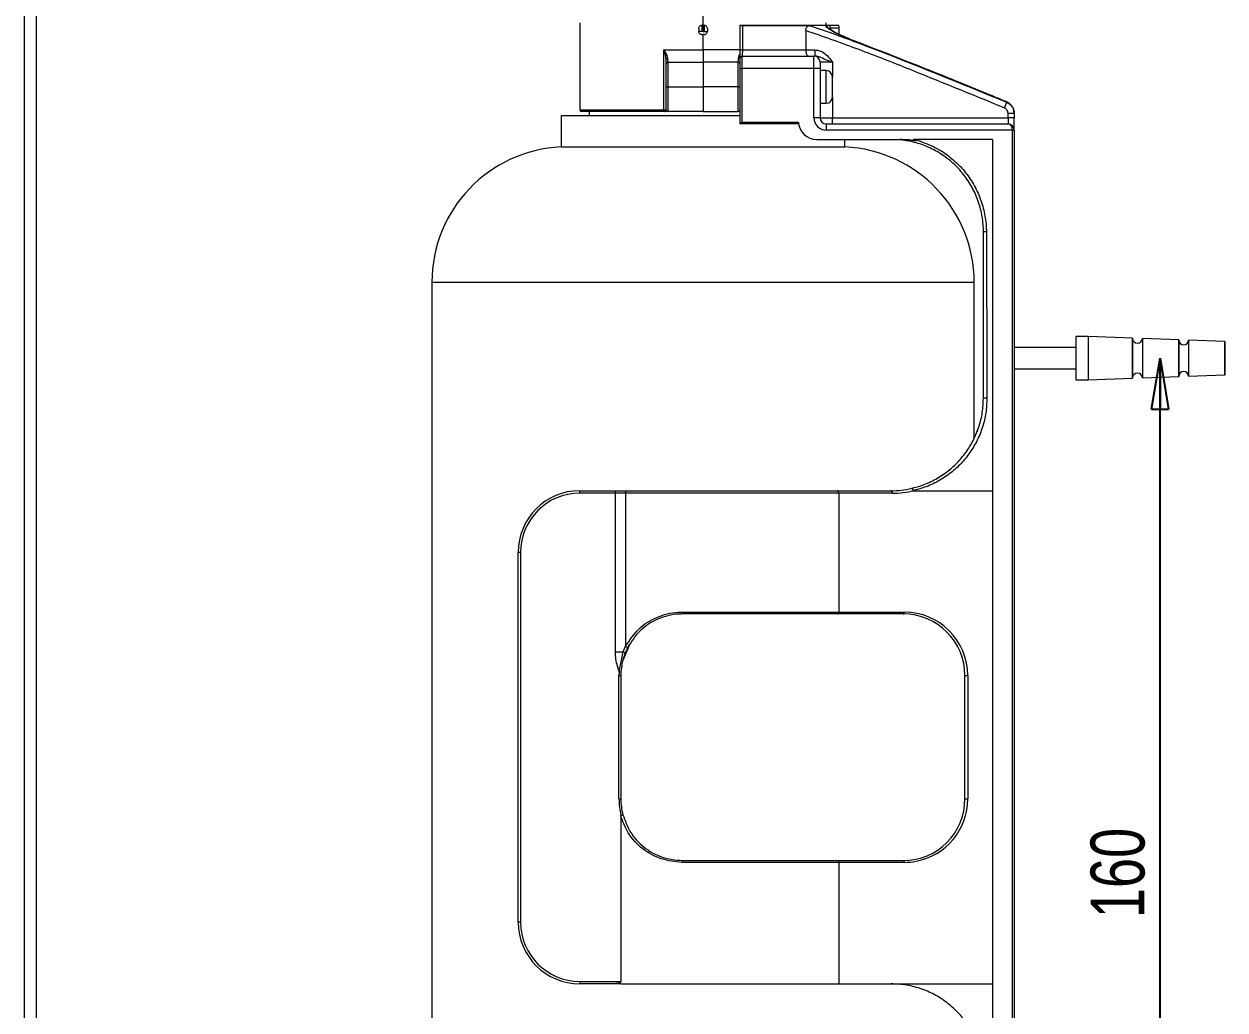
# Model space of a CAD drawing. Header units: millimetres. Extents: x 62 to 974, y 33 to 1436.
# Drawn here: x 275.6 to 665.4, y 404.5 to 724.4 of the extents above; entities that cross this region are included whole.
import ezdxf

# ---------------------------------------------------------------- set-up
doc = ezdxf.new("R2010")
doc.units = ezdxf.units.MM
doc.header["$LTSCALE"] = 5
doc.layers.add('LEVEL0', color=179, linetype='Continuous')
doc.styles.add('SLDTEXTSTYLE0', font='TXT', dxfattribs={"width": 0.75})
doc.dimstyles.new('SLDDIMSTYLE1', dxfattribs={"dimtxt": 17.5, "dimasz": 16.51, "dimexe": 0, "dimexo": 0.0625, "dimgap": 4.375, "dimtad": 1, "dimdec": 0, "dimlfac": 0.5, "dimrnd": 1e-09, "dimzin": 12, "dimdsep": 46, "dimtxsty": 'SLDTEXTSTYLE0', "dimblk1": 'CLOSED', "dimblk2": 'CLOSED', "dimsah": 1, "dimcen": 0.09, "dimadec": 0, "dimazin": 3, "dimtfac": 1, "dimtofl": 0, "dimtmove": 0, "dimatfit": 3, "dimldrblk": 'CLOSED', "dimfxl": 0, "dimfrac": 2, "dimtolj": 1, "dimtzin": 12, "dimarcsym": 0})

# ---------------------------------------------------------------- blocks, each defined once
blk = doc.blocks.new('_CLOSED')
at = {"color": 0, "linetype": 'ByBlock', "lineweight": -2}
for p, q in [((-1, 0.166667), (0, 0)), ((-1, 0.166667), (-1, -0.166667)), ((0, 0), (-1, -0.166667)), ((0, 0), (-1, 0))]:
    blk.add_line(p, q, dxfattribs=at)
blk = doc.blocks.new('_D_3')
at = {"layer": 'LEVEL0', "color": 7}
blk.add_line((644.34, 295.95), (644.34, 615.95), dxfattribs=at)
at = {"layer": 'LEVEL0', "color": 7, "xscale": 16.51, "yscale": 16.51}
for p, rotation in [((644.34, 615.95, 32.55), 90.0000000000004), ((644.34, 295.95, 32.55), 270.0000000000004)]:
    blk.add_blockref('_CLOSED', p, dxfattribs=dict(at, rotation=rotation))
at = {"layer": 'LEVEL0', "color": 7, "insert": (621.79, 434.27, 32.55), "char_height": 17.5, "attachment_point": 1, "rotation": 90, "style": 'SLDTEXTSTYLE0'}
blk.add_mtext('160', dxfattribs=at)

msp = doc.modelspace()

# ---------------------------------------------------------------- linework, layer by layer
at = {"color": 7, "linetype": 'Continuous', "lineweight": 15}
for p, q in [((496.01, 723.95), (496.01, 731.15)), ((456.01, 724.81), (456.01, 696.55)), ((494.61, 722.95), (494.61, 721.95)), ((495.61, 721.95), (494.61, 721.95)), ((496.01, 723.95), (495.61, 723.95)), ((496.01, 721.95), (495.61, 721.95)), ((496.01, 723.95), (496.41, 723.95)), ((496.01, 723.95), (496.01, 721.95)), ((496.01, 721.95), (496.41, 721.95)), ((496.41, 721.95), (497.41, 721.95)), ((497.41, 722.95), (497.41, 721.95)), ((508.01, 723.95), (508.3, 723.95)), ((508.01, 715.95), (508.01, 723.95)), ((508.3, 723.95), (535.62, 723.95)), ((508.78, 723.87), (530.62, 723.87)), ((529.37, 722.24), (529.37, 715.95)), ((535.62, 723.95), (537.09, 723.95)), ((536.01, 723.95), (536.01, 724.79)), ((537.09, 723.95), (540.01, 723.95)), ((540.21, 720.97), (540.21, 723.08)), ((495.61, 720.95), (496.01, 720.95)), ((496.41, 720.95), (496.01, 720.95)), ((496.01, 715.95), (496.01, 720.95)), ((543.57, 719.54), (543.56, 719.5)), ((496.01, 715.95), (496.01, 711.95)), ((508.01, 709.95), (508.01, 713.35)), ((508.61, 713.95), (532.01, 713.95)), ((532.01, 713.95), (532.35, 713.95)), ((484.01, 703.95), (484.01, 711.35)), ((484.61, 711.95), (496.01, 711.95)), ((507.41, 711.95), (496.01, 711.95)), ((496.01, 711.95), (496.01, 703.95)), ((508.01, 691.95), (508.01, 709.95)), ((534.01, 711.95), (534.01, 709.95)), ((534.01, 709.95), (534.01, 693.95)), ((536.01, 709.25), (534.01, 709.25)), ((538.01, 700.65), (538.01, 707.25)), ((484.01, 696.55), (484.01, 703.95)), ((496.01, 703.95), (496.01, 695.95)), ((534.01, 698.65), (536.01, 698.65)), ((450.01, 694.55), (450.01, 684.51)), ((508.01, 694.55), (450.01, 694.55)), ((483.52, 695.95), (456.61, 695.95)), ((459.01, 695.95), (459.01, 694.55)), ((484.61, 695.95), (483.52, 695.95)), ((496.01, 695.95), (484.61, 695.95)), ((496.01, 695.95), (507.41, 695.95)), ((508.01, 695.95), (507.41, 695.95)), ((597.01, 695.31), (597.01, 693.95)), ((597.01, 689.95), (597.01, 693.95)), ((527.01, 691.95), (508.01, 691.95)), ((536.01, 691.95), (595.01, 691.95)), ((597.01, 689.95), (597.01, 221.95)), ((532.93, 686.95), (561.54, 686.95)), ((542.01, 684.51), (542.01, 686.95)), ((590.01, 686.95), (590.01, 572.95)), ((450.01, 684.51), (475.26, 684.51)), ((475.26, 684.51), (542.01, 684.51)), ((587.01, 602.95), (587.01, 656.95)), ((408.01, 640.55), (408.01, 300.55)), ((584.01, 589.93), (584.01, 640.55)), ((621.01, 622.95), (617.01, 622.95)), ((617.01, 622.95), (617.01, 608.95)), ((635.41, 622.45), (621.01, 622.95)), ((621.01, 622.95), (621.01, 608.95)), ((635.41, 609.46), (635.41, 622.45)), ((635.41, 622.39), (635.41, 609.51)), ((650.41, 621.93), (638.61, 622.34)), ((638.61, 622.34), (638.61, 615.95)), ((650.41, 609.98), (650.41, 621.93)), ((650.41, 621.87), (650.41, 610.04)), ((665.41, 621.4), (653.61, 621.81)), ((653.61, 621.81), (653.61, 615.95)), ((665.41, 610.5), (665.41, 621.4)), ((665.41, 621.35), (665.41, 610.56)), ((617.01, 619.45), (597.01, 619.45)), ((638.61, 615.95), (638.61, 609.57)), ((653.61, 615.95), (653.61, 610.09)), ((597.01, 612.45), (617.01, 612.45)), ((617.01, 608.95), (621.01, 608.95)), ((621.01, 608.95), (635.41, 609.46)), ((638.61, 609.57), (650.41, 609.98)), ((653.61, 610.09), (665.41, 610.5)), ((585.14, 592.72), (584.96, 592.04)), ((456.01, 572.95), (467.59, 572.95)), ((467.59, 572.95), (471.12, 572.95)), ((471.12, 572.95), (539.67, 572.95)), ((539.67, 572.95), (557.01, 572.95)), ((564.37, 572.95), (590.01, 572.95)), ((590.01, 572.95), (590.01, 412.95)), ((438.3, 562.25), (437.68, 560.72)), ((436.01, 432.95), (436.01, 552.95)), ((539.77, 532.95), (489.33, 532.95)), ((561.01, 532.95), (539.77, 532.95)), ((470.06, 517.92), (472.1, 522.87)), ((471.6, 522.2), (470.8, 520.49)), ((469.33, 512.95), (469.33, 472.95)), ((581.01, 472.95), (581.01, 512.95)), ((469.33, 467.35), (469.33, 413.75)), ((489.33, 452.95), (539.77, 452.95)), ((539.77, 452.95), (561.01, 452.95)), ((466.85, 412.95), (456.01, 412.95)), ((469.33, 412.95), (466.85, 412.95)), ((540.06, 412.95), (557.01, 412.95)), ((590.01, 412.95), (590.01, 283.95))]:
    msp.add_line(p, q, dxfattribs=at)
at = {"color": 8, "linetype": 'Continuous', "lineweight": 0}
for p, q in [((495.61, 723.95), (495.61, 721.95)), ((496.41, 723.95), (496.41, 721.95)), ((508.78, 723.87), (508.78, 715.95)), ((537.27, 723.08), (537.27, 722.62)), ((540.21, 723.08), (537.27, 723.08)), ((483.33, 715.95), (496.01, 715.95)), ((483.33, 696.55), (483.33, 715.95)), ((508.01, 715.95), (496.01, 715.95)), ((508.01, 715.95), (508.78, 715.95)), ((508.61, 713.95), (508.61, 709.95)), ((508.78, 715.95), (529.37, 715.95)), ((529.37, 715.95), (532.35, 715.95)), ((532.01, 709.95), (532.01, 713.95)), ((532.35, 715.95), (532.35, 713.95)), ((484.61, 711.95), (484.61, 703.95)), ((507.41, 703.95), (507.41, 711.95)), ((508.01, 709.95), (508.61, 709.95)), ((508.61, 709.95), (508.61, 692.55)), ((532.01, 709.95), (508.61, 709.95)), ((532.01, 693.95), (532.01, 709.95)), ((534.01, 709.95), (532.01, 709.95)), ((538.01, 711.95), (534.01, 711.95)), ((538.01, 711.95), (538.01, 707.25)), ((536.01, 698.65), (536.01, 709.25)), ((484.01, 703.95), (484.61, 703.95)), ((484.61, 703.95), (484.61, 695.95)), ((484.61, 703.95), (496.01, 703.95)), ((507.41, 703.95), (496.01, 703.95)), ((507.41, 703.95), (508.01, 703.95)), ((507.41, 695.95), (507.41, 703.95)), ((538.01, 700.65), (538.01, 693.95)), ((456.01, 696.55), (483.33, 696.55)), ((483.33, 696.55), (484.01, 696.55)), ((534.01, 693.95), (532.01, 693.95)), ((534.01, 693.95), (538.01, 693.95)), ((538.01, 691.95), (538.01, 693.95)), ((538.01, 693.95), (595.01, 693.95)), ((595.01, 693.95), (595.01, 695.31)), ((597.01, 695.31), (595.01, 695.31)), ((595.01, 693.95), (595.01, 691.95)), ((597.01, 693.95), (595.01, 693.95)), ((508.61, 692.55), (526.94, 692.55)), ((536.01, 691.95), (536.01, 689.95)), ((596.41, 689.95), (536.01, 689.95)), ((596.41, 221.95), (596.41, 689.95)), ((596.41, 689.95), (597.01, 689.95)), ((456.32, 640.55), (408.01, 640.55)), ((584.01, 640.55), (456.32, 640.55)), ((456.01, 572.15), (456.01, 572.95)), ((467.59, 572.15), (456.01, 572.15)), ((467.59, 572.15), (467.59, 572.95)), ((467.59, 520.72), (467.59, 572.15)), ((470.9, 572.15), (467.59, 572.15)), ((540.06, 572.15), (470.9, 572.15)), ((470.9, 572.15), (470.9, 522.48)), ((540.06, 572.15), (540.06, 533.55)), ((557.4, 572.15), (540.06, 572.15)), ((436.81, 552.95), (436.01, 552.95)), ((436.81, 552.95), (436.81, 432.95)), ((489.28, 533.55), (540.06, 533.55)), ((540.06, 533.55), (561.3, 533.55)), ((470.12, 520.72), (470.9, 522.48)), ((467.59, 520.72), (470.12, 520.72)), ((468.77, 514.26), (470.12, 520.72)), ((468.73, 472.95), (468.73, 512.95)), ((468.73, 512.95), (469.33, 512.95)), ((581.01, 512.95), (581.9, 512.95)), ((581.9, 512.95), (581.9, 472.95)), ((468.73, 472.95), (469.33, 472.95)), ((581.01, 472.95), (581.9, 472.95)), ((540.06, 452.35), (489.28, 452.35)), ((540.06, 452.35), (540.06, 412.95)), ((561.3, 452.35), (540.06, 452.35)), ((436.81, 432.95), (436.01, 432.95)), ((456.01, 413.75), (469.33, 413.75)), ((456.01, 413.75), (456.01, 412.95)), ((557.01, 412.95), (590.01, 412.95))]:
    msp.add_line(p, q, dxfattribs=at)
at = {"color": 8, "linetype": 'Continuous', "lineweight": 0, "flags": 128}
for points in [[(594.53, 699.01), (594.5, 698.94), (594.45, 698.82), (594.38, 698.64), (594.28, 698.41), (594.17, 698.13), (594.04, 697.83), (593.91, 697.51), (593.77, 697.17)], [(483.33, 696.55), (483.33, 696.44), (483.34, 696.32), (483.36, 696.22), (483.38, 696.13), (483.41, 696.05), (483.45, 696), (483.48, 695.96), (483.52, 695.95)], [(564.87, 686.89), (564.87, 686.91), (564.87, 686.92), (564.87, 686.94), (564.87, 686.95), (564.87, 686.97), (564.87, 686.98), (564.87, 687), (564.87, 687.01)], [(564.87, 687.01), (577.33, 686.98), (589.91, 686.95), (590.01, 686.95)], [(470.9, 572.15), (470.9, 572.31), (470.91, 572.46), (470.93, 572.6), (470.96, 572.72), (471, 572.82), (471.03, 572.89), (471.08, 572.94), (471.12, 572.95)], [(540.06, 572.15), (540.05, 572.31), (540.03, 572.46), (539.99, 572.6), (539.94, 572.72), (539.88, 572.82), (539.82, 572.89), (539.74, 572.94), (539.67, 572.95)], [(557.4, 572.15), (557.39, 572.31), (557.37, 572.46), (557.33, 572.6), (557.29, 572.72), (557.23, 572.82), (557.16, 572.89), (557.09, 572.94), (557.01, 572.95)], [(539.77, 532.95), (539.82, 532.96), (539.88, 533), (539.93, 533.05), (539.97, 533.13), (540.01, 533.22), (540.03, 533.32), (540.05, 533.44), (540.06, 533.55)], [(561.01, 532.95), (561.07, 532.96), (561.12, 533), (561.17, 533.05), (561.22, 533.13), (561.25, 533.22), (561.28, 533.32), (561.3, 533.44), (561.3, 533.55)], [(468.77, 514.26), (468.89, 514.25), (469, 514.25), (469.1, 514.24), (469.19, 514.23), (469.27, 514.23), (469.32, 514.22), (469.36, 514.22), (469.37, 514.22)], [(539.77, 452.95), (539.82, 452.94), (539.88, 452.91), (539.93, 452.85), (539.97, 452.78), (540.01, 452.69), (540.03, 452.58), (540.05, 452.47), (540.06, 452.35)], [(561.01, 452.95), (561.07, 452.94), (561.12, 452.91), (561.17, 452.85), (561.22, 452.78), (561.25, 452.69), (561.28, 452.58), (561.3, 452.47), (561.3, 452.35)]]:
    msp.add_lwpolyline(points, dxfattribs=at)
at = {"color": 7, "linetype": 'Continuous', "lineweight": 15, "flags": 128}
msp.add_lwpolyline([(508.01, 691.95), (508.02, 691.96), (508.06, 692), (508.11, 692.05), (508.19, 692.13), (508.28, 692.22), (508.38, 692.32), (508.49, 692.44), (508.61, 692.55)], dxfattribs=at)
at = {"color": 8, "linetype": 'Continuous', "lineweight": 0}
for centre, radius, start, end in [((535, 722.15), 1.91, 25.5221, 70.8572), ((535.15, 723.08), 2.12, 359.9364, 24.2389), ((484.48, 712.85), 0.482, 90.1082, 169.3471), ((507.54, 712.85), 0.482, 10.654, 89.8926), ((536.01, 693.95), 4, 180, 270), ((587.7, 635.65), 21.32, 89.2652, 91.85), ((587.78, 556.98), 45.98, 89.5484, 90.9586), ((456.01, 552.95), 19.2, 90, 180), ((557.4, 602.95), 30.8, 270, 283.0874), ((491.35, 533.4), 2.07, 175.8601, 192.5963), ((561.3, 512.95), 20.6, 0, 90), ((471.81, 523.77), 1.58, 234.5671, 262.0438), ((471.2, 522.84), 2.38, 242.9613, 260.3648), ((489.33, 512.95), 20.6, 176.3632, 180), ((489.33, 472.95), 20.6, 180, 194.8064), ((491.34, 452.5), 2.07, 167.4005, 184.1424), ((561.3, 472.95), 20.6, 270, 280.8616), ((456.01, 432.95), 19.2, 180, 270)]:
    msp.add_arc(centre, radius, start, end, dxfattribs=at)
at = {"color": 7, "linetype": 'Continuous', "lineweight": 15}
for centre, radius, start, end in [((538.21, 723.08), 2, 0, 25.8419), ((508.61, 713.35), 0.6, 90, 180), ((532.01, 711.95), 2, 0, 90), ((484.61, 711.35), 0.6, 90, 180), ((507.41, 711.35), 0.6, 0, 90), ((536.01, 707.25), 2, 0, 90), ((536.01, 700.65), 2, 270, 0), ((456.61, 696.55), 0.6, 180, 270), ((484.61, 696.55), 0.6, 180, 270), ((507.41, 696.55), 0.6, 270, 0), ((536.01, 693.95), 2, 180, 270), ((532.93, 692.95), 6, 183.8226, 270), ((595.01, 689.95), 2, 0, 90), ((452.01, 640.55), 44, 92.6053, 180), ((540.01, 640.55), 44, 0, 87.3947), ((637.01, 622.39), 1.6, 182, 358), ((652.01, 621.87), 1.6, 182, 358), ((637.01, 609.51), 1.6, 2, 178), ((652.01, 610.04), 1.6, 2, 178), ((557.01, 602.95), 30, 270, 282.87), ((456.01, 552.95), 20, 90, 180), ((561.01, 512.95), 20, 0, 90), ((489.33, 512.95), 20, 176.3632, 180), ((489.33, 472.95), 20, 180, 194.8723), ((561.01, 472.95), 20, 270, 0), ((561.3, 472.95), 20.6, 280.8616, 0), ((456.01, 432.95), 20, 180, 270)]:
    msp.add_arc(centre, radius, start, end, dxfattribs=at)
at = {"color": 8, "linetype": 'Continuous', "lineweight": 0}
msp.add_ellipse((595.01, 689.95), major_axis=(0, 2), ratio=0.7, start_param=4.712389, end_param=6.283185, dxfattribs=at)
at = {"color": 7, "linetype": 'Continuous', "lineweight": 15}
for points, knots in [([(494.61, 722.95), (494.62, 723.07), (494.64, 723.29), (494.82, 723.59), (495.07, 723.82), (495.35, 723.94), (495.54, 723.95), (495.61, 723.95)], [0, 0, 0, 0, 0.214579, 0.429169, 0.643833, 0.858584, 1, 1, 1, 1]), ([(495.61, 720.95), (495.5, 720.96), (495.27, 720.99), (494.97, 721.16), (494.75, 721.41), (494.63, 721.69), (494.62, 721.88), (494.61, 721.95)], [0, 0, 0, 0, 0.214686, 0.429376, 0.64411, 0.858844, 1, 1, 1, 1]), ([(497.41, 722.95), (497.4, 723.07), (497.38, 723.29), (497.21, 723.59), (496.95, 723.82), (496.67, 723.94), (496.49, 723.95), (496.41, 723.95)], [0, 0, 0, 0, 0.214579, 0.429171, 0.643841, 0.858594, 1, 1, 1, 1]), ([(496.41, 720.95), (496.52, 720.96), (496.75, 720.99), (497.05, 721.16), (497.27, 721.41), (497.39, 721.69), (497.41, 721.88), (497.41, 721.95)], [0, 0, 0, 0, 0.214686, 0.429369, 0.64411, 0.858843, 1, 1, 1, 1]), ([(508.3, 723.95), (508.35, 723.93), (508.47, 723.9), (508.65, 723.87), (508.75, 723.87), (508.78, 723.87)], [0, 0, 0, 0, 0.391513, 0.7839, 1, 1, 1, 1]), ([(529.37, 722.24), (529.38, 722.41), (529.4, 722.75), (529.56, 723.2), (529.83, 723.57), (530.2, 723.82), (530.48, 723.85), (530.62, 723.87)], [0, 0, 0, 0, 0.1776813, 0.3558121, 0.5280278, 0.7609525, 1, 1, 1, 1]), ([(543.58, 719.55), (543.4, 719.61), (542.51, 719.93), (540.94, 720.61), (539.08, 721.5), (537.67, 722.32), (536.9, 722.85), (536.61, 723.15), (536.64, 723.11), (536.64, 723.11)], [0, 0, 0, 0, 0.053214, 0.262133, 0.473843, 0.684578, 0.852614, 0.975727, 1, 1, 1, 1]), ([(594.53, 699.12), (593.3, 699.63), (587.14, 702.18), (570.22, 709.15), (554.41, 715.29), (543.56, 719.5)], [0, 0, 0, 0, 0.072861, 0.364305, 1, 1, 1, 1]), ([(508.01, 713.35), (508.01, 713.38), (508.01, 713.44), (508.01, 713.92), (508.01, 714.62), (508.01, 715.35), (508.01, 715.8), (508.01, 715.95)], [0, 0, 0, 0, 0.225915, 0.451951, 0.674045, 0.887366, 1, 1, 1, 1]), ([(529.37, 715.95), (529.38, 715.74), (529.39, 715.32), (529.53, 714.76), (529.73, 714.31), (529.99, 714.02), (530.17, 713.95), (530.26, 713.95), (530.27, 713.95)], [0, 0, 0, 0, 0.1912366, 0.382206, 0.580382, 0.7955286, 0.9955227, 1, 1, 1, 1]), ([(484.01, 711.35), (484.01, 711.41), (484.01, 711.52), (484.01, 712.2), (484.01, 712.77), (484.01, 712.94)], [0, 0, 0, 0, 0.407792, 0.815743, 1, 1, 1, 1]), ([(597.01, 695.42), (596.97, 695.87), (596.88, 696.78), (596.18, 697.97), (595.34, 698.74), (594.73, 699.03), (594.53, 699.12)], [0, 0, 0, 0, 0.287199, 0.574707, 0.861826, 1, 1, 1, 1]), ([(594.53, 699.01), (594.93, 698.8), (595.73, 698.37), (596.57, 697.28), (596.97, 696.21), (597, 695.53), (597.01, 695.31)], [0, 0, 0, 0, 0.284953, 0.569396, 0.854756, 1, 1, 1, 1]), ([(597.01, 695.42), (597.01, 695.41), (597.01, 695.37), (597.01, 695.34), (597.01, 695.31)], [0, 0, 0, 0, 0.209163, 1, 1, 1, 1]), ([(587.01, 656.95), (587.01, 657.36), (586.98, 659.42), (586.5, 663.17), (585.06, 667.98), (582.81, 672.53), (579.86, 676.61), (576.23, 680.18), (572.11, 683.04), (567.59, 685.16), (563.51, 686.35), (560.93, 686.68), (559.99, 686.81)], [0, 0, 0, 0, 0.027446, 0.139974, 0.255776, 0.3679, 0.483243, 0.596383, 0.712877, 0.822652, 0.93541, 1, 1, 1, 1]), ([(560, 686.89), (560, 686.91), (560.01, 686.95), (560.01, 686.95), (560.01, 686.95)], [0, 0, 0, 0, 0.732536, 1, 1, 1, 1]), ([(561.54, 686.95), (561.82, 686.95), (562.82, 686.93), (563.81, 686.75), (564.51, 686.63)], [0, 0, 0, 0, 0.288896, 1, 1, 1, 1]), ([(565.06, 686.48), (565.05, 686.49), (565, 686.5), (564.82, 686.54), (564.64, 686.59), (564.51, 686.63)], [0, 0, 0, 0, 0.017913, 0.269816, 1, 1, 1, 1]), ([(563.69, 573.71), (564.89, 574.02), (567.58, 574.74), (571.59, 576.6), (575.47, 579.15), (578.86, 582.24), (581.69, 585.7), (583.99, 589.59), (585.7, 593.81), (586.8, 598.32), (586.94, 601.41), (587.01, 602.95)], [0, 0, 0, 0, 0.098834, 0.223186, 0.347482, 0.458485, 0.569431, 0.677099, 0.784724, 0.892363, 1, 1, 1, 1]), ([(564.25, 572.98), (564.25, 572.98), (564.26, 572.97), (564.26, 572.97), (564.27, 572.96), (564.31, 572.95), (564.35, 572.95), (564.37, 572.95)], [0, 0, 0, 0, 0.027227, 0.062703, 0.129262, 0.417628, 1, 1, 1, 1]), ([(489.33, 532.95), (488.89, 532.94), (486.16, 532.89), (481.23, 531.63), (475.35, 527.93), (472.85, 524.11), (471.6, 522.2)], [0, 0, 0, 0, 0.060211, 0.374358, 0.687119, 1, 1, 1, 1]), ([(470.8, 520.49), (470.61, 520), (469.84, 517.99), (469.57, 515.84), (469.37, 514.22)], [0, 0, 0, 0, 0.245526, 1, 1, 1, 1]), ([(469.41, 467.69), (469.48, 467.71), (469.61, 467.74), (469.78, 467.78), (469.92, 467.81), (469.98, 467.82), (470, 467.82), (470, 467.82), (470, 467.82)], [0, 0, 0, 0, 0.214456, 0.428898, 0.643435, 0.858115, 0.974073, 1, 1, 1, 1]), ([(470, 467.82), (470.69, 465.91), (472.17, 461.84), (476.69, 457.02), (482.6, 453.61), (487.09, 453.17), (489.33, 452.95)], [0, 0, 0, 0, 0.230453, 0.490553, 0.745217, 1, 1, 1, 1]), ([(469.33, 467.35), (469.33, 467.42), (469.33, 467.51), (469.35, 467.61), (469.37, 467.65), (469.39, 467.67), (469.4, 467.68), (469.41, 467.69), (469.41, 467.69)], [0, 0, 0, 0, 0.559306, 0.705329, 0.861437, 0.92434, 0.976312, 1, 1, 1, 1]), ([(469.33, 413.75), (469.32, 413.72), (469.32, 413.65), (469.24, 413.53), (469, 413.34), (468.2, 413.03), (467.42, 412.98), (466.85, 412.95)], [0, 0, 0, 0, 0.032458, 0.072936, 0.144806, 0.362819, 1, 1, 1, 1]), ([(469.33, 412.95), (472.26, 412.95), (478.14, 412.95), (487.09, 412.95), (493.07, 412.95), (496.01, 412.95)], [0, 0, 0, 0, 0.3372086, 0.6744172, 1, 1, 1, 1]), ([(496.01, 412.95), (499.16, 412.95), (505.35, 412.95), (514.49, 412.95), (523.34, 412.95), (531.94, 412.95), (537.35, 412.95), (540.06, 412.95)], [0, 0, 0, 0, 0.2054781, 0.4041087, 0.6027392, 0.8013697, 1, 1, 1, 1]), ([(587.01, 382.95), (586.94, 384.48), (586.8, 387.55), (585.73, 392), (584.06, 396.18), (581.79, 400.07), (578.96, 403.56), (575.54, 406.7), (571.59, 409.32), (567.05, 411.36), (562.16, 412.7), (558.73, 412.87), (557.01, 412.95)], [0, 0, 0, 0, 0.0909008, 0.181823, 0.2724849, 0.3631848, 0.4584921, 0.5538407, 0.6605209, 0.7672409, 0.8836113, 1, 1, 1, 1])]:
    msp.add_open_spline(points, degree=3, knots=knots, dxfattribs=at)
at = {"color": 8, "linetype": 'Continuous', "lineweight": 0}
for points, knots in [([(593.77, 697.17), (583.11, 701.53), (567.12, 708.08), (545.69, 716.54), (534.81, 720.34), (529.37, 722.24)], [0, 0, 0, 0, 0.499826, 0.749938, 1, 1, 1, 1]), ([(530.62, 723.87), (531.89, 723.44), (538.2, 721.31), (559.64, 713.35), (579.55, 705.16), (594.53, 699.01)], [0, 0, 0, 0, 0.058325, 0.291652, 1, 1, 1, 1]), ([(543.56, 719.5), (542.69, 719.85), (540.86, 720.56), (538.47, 721.74), (536.7, 722.83), (535.85, 723.56), (535.68, 723.86), (535.62, 723.95)], [0, 0, 0, 0, 0.221542, 0.467234, 0.695255, 0.903288, 1, 1, 1, 1]), ([(483.33, 715.95), (483.33, 715.95), (483.42, 715.8), (483.79, 715.21), (484.31, 714.31), (484.43, 713.61), (484.48, 713.34)], [0, 0, 0, 0, 0.005538, 0.16328, 0.667363, 1, 1, 1, 1]), ([(484.01, 712.94), (483.99, 713.26), (483.92, 714.07), (483.61, 715.1), (483.39, 715.78), (483.33, 715.95), (483.33, 715.95)], [0, 0, 0, 0, 0.3288142, 0.8356621, 0.9940914, 1, 1, 1, 1]), ([(484.48, 713.34), (484.49, 713.18), (484.51, 712.69), (484.55, 712.15), (484.59, 711.96), (484.61, 711.95), (484.61, 711.95)], [0, 0, 0, 0, 0.183662, 0.591321, 0.947965, 1, 1, 1, 1]), ([(507.41, 711.95), (507.43, 712), (507.47, 712.1), (507.51, 712.69), (507.53, 713.18), (507.54, 713.34)], [0, 0, 0, 0, 0.4083079, 0.8162225, 1, 1, 1, 1]), ([(507.54, 713.34), (507.58, 713.61), (507.64, 714.05), (507.91, 714.53), (508.01, 714.71)], [0, 0, 0, 0, 0.623373, 1, 1, 1, 1]), ([(508.78, 715.95), (508.78, 715.83), (508.78, 715.49), (508.76, 714.93), (508.72, 714.39), (508.67, 714.02), (508.63, 713.98), (508.61, 713.95)], [0, 0, 0, 0, 0.111087, 0.322238, 0.543985, 0.771586, 1, 1, 1, 1]), ([(532.35, 715.95), (532.86, 715.9), (533.9, 715.8), (535.62, 714.87), (536.77, 713.66), (537.58, 712.57), (537.86, 712.16), (538.01, 711.96), (538.01, 711.95)], [0, 0, 0, 0, 0.2109029, 0.4312123, 0.7939031, 0.8956716, 0.997519, 1, 1, 1, 1]), ([(538.01, 711.95), (538.01, 711.96), (537.72, 712.06), (537.16, 712.25), (535.85, 712.74), (534.61, 713.31), (533.31, 713.86), (532.65, 713.92), (532.35, 713.95)], [0, 0, 0, 0, 0.002909, 0.143035, 0.277303, 0.673816, 0.853918, 1, 1, 1, 1]), ([(594.53, 699.01), (594.53, 699.03), (594.53, 699.07), (594.53, 699.1), (594.53, 699.12)], [0, 0, 0, 0, 0.585343, 1, 1, 1, 1]), ([(595.01, 695.31), (595.01, 695.42), (594.99, 695.76), (594.79, 696.3), (594.37, 696.85), (593.97, 697.06), (593.77, 697.17)], [0, 0, 0, 0, 0.145494, 0.43118, 0.715564, 1, 1, 1, 1]), ([(565.06, 686.48), (564.16, 686.58), (562.47, 686.76), (560.79, 686.85), (560, 686.89)], [0, 0, 0, 0, 0.531286, 1, 1, 1, 1]), ([(564.51, 686.63), (564.46, 686.66), (564.39, 686.71), (564.32, 686.79), (564.29, 686.84), (564.29, 686.87), (564.3, 686.9), (564.32, 686.92), (564.35, 686.94), (564.41, 686.97), (564.58, 687.01), (564.75, 687.01), (564.87, 687.01)], [0, 0, 0, 0, 0.1841398, 0.2871856, 0.327824, 0.3529684, 0.3781838, 0.4129545, 0.4474041, 0.479142, 0.632882, 1, 1, 1, 1]), ([(564.87, 686.89), (564.75, 686.9), (564.59, 686.92), (564.41, 686.92), (564.35, 686.9), (564.34, 686.89), (564.33, 686.88), (564.33, 686.87), (564.32, 686.86), (564.33, 686.86), (564.33, 686.84), (564.36, 686.81), (564.49, 686.72), (564.74, 686.62), (564.95, 686.53), (565.06, 686.48)], [0, 0, 0, 0, 0.242465, 0.356952, 0.375198, 0.384066, 0.390914, 0.396729, 0.400905, 0.408733, 0.411605, 0.432159, 0.49375, 0.763037, 1, 1, 1, 1]), ([(590.01, 686.95), (589.98, 686.95), (585.75, 686.94), (577.37, 686.92), (569.02, 686.9), (564.87, 686.89)], [0, 0, 0, 0, 0.003957, 0.504421, 1, 1, 1, 1]), ([(564.87, 686.89), (567.44, 685.99), (571.67, 684.51), (576.75, 680.88), (580.5, 677.23), (583.57, 673), (585.9, 668.35), (587.41, 663.38), (587.93, 659.52), (587.97, 657.38), (587.97, 656.96)], [0, 0, 0, 0, 0.20072, 0.32969, 0.458656, 0.586275, 0.713896, 0.841631, 0.969349, 1, 1, 1, 1]), ([(587.97, 656.96), (587.98, 656.43), (587.99, 653.76), (588.03, 642.56), (588.09, 625.1), (588.13, 609.76), (588.14, 602.96)], [0, 0, 0, 0, 0.0296259, 0.1481303, 0.622149, 1, 1, 1, 1]), ([(588.14, 602.96), (588.07, 601.37), (587.93, 598.2), (586.82, 593.58), (585.07, 589.25), (582.72, 585.26), (579.82, 581.71), (576.35, 578.55), (572.36, 575.93), (568.25, 574.04), (565.48, 573.3), (564.25, 572.98)], [0, 0, 0, 0, 0.108005, 0.216006, 0.323758, 0.431549, 0.542385, 0.653276, 0.777272, 0.901322, 1, 1, 1, 1]), ([(564.25, 572.98), (564.23, 573.07), (564.19, 573.24), (564.07, 573.47), (563.94, 573.63), (563.82, 573.7), (563.74, 573.71), (563.7, 573.71), (563.69, 573.71)], [0, 0, 0, 0, 0.208831, 0.41766, 0.626486, 0.835331, 0.945231, 1, 1, 1, 1]), ([(470.9, 522.48), (472.2, 524.45), (474.8, 528.39), (480.89, 532.2), (486, 533.49), (488.83, 533.54), (489.28, 533.55)], [0, 0, 0, 0, 0.312199, 0.624925, 0.939642, 1, 1, 1, 1]), ([(468.77, 514.26), (468.3, 515.79), (467.66, 517.9), (467.6, 520.1), (467.59, 520.72)], [0, 0, 0, 0, 0.720412, 1, 1, 1, 1]), ([(489.28, 452.35), (486.96, 452.58), (482.32, 453.03), (476.18, 456.54), (471.57, 461.43), (470.03, 465.5), (469.33, 467.35)], [0, 0, 0, 0, 0.258517, 0.516469, 0.779376, 1, 1, 1, 1])]:
    msp.add_open_spline(points, degree=3, knots=knots, dxfattribs=at)
at = {"layer": 'LEVEL0', "color": 7, "lineweight": 15}
for p, q in [((275.63, 878.75), (275.63, 237.87)), ((279.63, 878.75), (279.63, 237.87))]:
    msp.add_line(p, q, dxfattribs=at)

# ---------------------------------------------------------------- dimensions: what is measured, and where the dimension line sits
at = {"layer": 'LEVEL0', "color": 7}
dim = msp.add_linear_dim(base=(644.34, 615.95), p1=(664.01, 295.95), p2=(664.01, 615.95), angle=90, dimstyle='SLDDIMSTYLE1', dxfattribs=at)
dim.commit()
dim.dimension.update_dxf_attribs({"geometry": '_D_3', "text_midpoint": (644.34, 460.78), "dimtype": 160})

doc.saveas('drawing.dxf')
